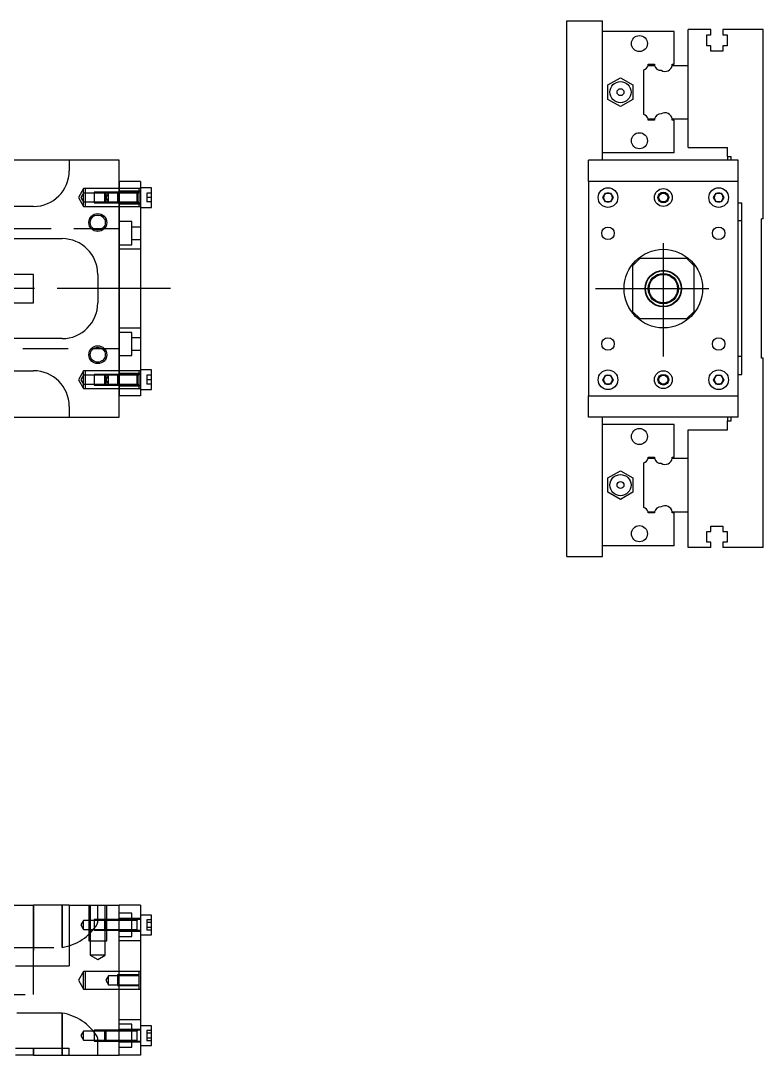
# Model space of a CAD drawing. Extents: x -10 to 609, y -293 to 77.
# Drawn here: x 401.4 to 609.4, y -214.6 to 75 of the extents above; entities that cross this region are included whole.
import ezdxf

# ---------------------------------------------------------------- set-up
doc = ezdxf.new("R2010")
doc.units = 0
doc.linetypes.add('CENTER', pattern=[50.8, 31.75, -6.35, 6.35, -6.35])
doc.linetypes.add('DASHED', pattern=[19.05, 12.7, -6.35])
doc.layers.get('0').update_dxf_attribs({"linetype": 'CONTINUOUS'})
doc.layers.add('CENTER', color=1, linetype='CENTER')

msp = doc.modelspace()

# ---------------------------------------------------------------- linework, layer by layer
at = {"color": 7, "linetype": 'CONTINUOUS'}
for p, q in [((554.39, 75), (564.39, 75)), ((554.39, -75), (554.39, 75)), ((564.39, 36), (564.39, 75)), ((588.39, 62.5), (588.39, 72.5)), ((594.69, 72.5), (588.39, 72.5)), ((594.69, 71), (594.69, 72.5)), ((598.09, 72.5), (598.09, 71)), ((609.39, 72.5), (598.09, 72.5)), ((609.39, 19.5), (609.39, 72.5)), ((584.39, 72), (564.39, 72)), ((584.39, 62.8), (584.39, 72)), ((593.54, 71), (594.69, 71)), ((593.54, 68), (593.54, 71)), ((598.09, 71), (599.24, 71)), ((599.24, 71), (599.24, 68)), ((594.69, 68), (593.54, 68)), ((594.69, 66.5), (594.69, 68)), ((598.09, 68), (598.09, 66.5)), ((599.24, 68), (598.09, 68)), ((598.09, 66.5), (594.69, 66.5)), ((575.89, 48.752272), (575.89, 61.247728)), ((577.142272, 62.5), (578.91668, 62.5)), ((577.187056, 62.8), (578.89, 62.8)), ((583.867372, 62.5), (588.39, 62.5)), ((583.89, 62.8), (584.39, 62.8)), ((588.39, 47.5), (588.39, 62.5)), ((588.39, 47.5), (588.39, 62.5)), ((565.889999, 57.020726), (569.39, 59.041452)), ((569.39, 59.041452), (572.889999, 57.020726)), ((565.89, 52.979274), (565.889999, 57.020726)), ((572.889999, 57.020726), (572.889999, 52.979274)), ((569.39, 50.958548), (565.89, 52.979274)), ((572.889999, 52.979274), (569.39, 50.958548)), ((577.142272, 47.5), (578.91668, 47.5)), ((578.89, 47.2), (577.187056, 47.2)), ((583.867372, 47.5), (588.39, 47.5)), ((584.39, 47.2), (583.89, 47.2)), ((584.39, 38), (584.39, 47.2)), ((588.39, 39.5), (588.39, 47.5)), ((584.39, 38), (564.39, 38)), ((588.39, 39.5), (599.39, 39.5)), ((599.39, 37), (599.39, 39.5)), ((415, 36), (365, 36)), ((415, 36), (415, 33)), ((429, 36), (415, 36)), ((429, 30), (429, 36)), ((560.39, 30), (560.39, 36)), ((602.39, 36), (560.39, 36)), ((599.39, 37), (600.39, 37)), ((599.39, 37), (599.39, 36)), ((600.39, 36), (600.39, 37)), ((602.39, 30), (602.39, 36)), ((435, 30), (429, 30)), ((429, 30), (429, -30)), ((429, -30), (429, 30)), ((435, 30), (435, -30)), ((560.39, 30), (560.39, -30)), ((602.39, 30), (560.39, 30)), ((602.39, -30), (602.39, 30)), ((438, 28.25), (435, 28.25)), ((438, 22.75), (438, 28.25)), ((564.446624, 25.5), (565.168312, 26.75)), ((565.168312, 26.75), (566.611688, 26.75)), ((566.611688, 26.75), (567.333376, 25.5)), ((595.446624, 25.5), (596.168312, 26.75)), ((596.168312, 26.75), (597.611688, 26.75)), ((597.611688, 26.75), (598.333376, 25.5)), ((565.168312, 24.25), (564.446624, 25.5)), ((566.611688, 24.25), (565.168312, 24.25)), ((567.333376, 25.5), (566.611688, 24.25)), ((596.168312, 24.25), (595.446624, 25.5)), ((597.611688, 24.25), (596.168312, 24.25)), ((598.333376, 25.5), (597.611688, 24.25)), ((602.39, 24), (603.39, 24)), ((603.39, -24), (603.39, 24)), ((405, 23), (365, 23)), ((435, 22.75), (438, 22.75)), ((603.39, 19), (602.39, 19)), ((609.39, 19.5), (608.89, 19.5)), ((608.89, -19.5), (608.89, 19.5)), ((398, 14), (413, 14)), ((574.89, 8.5), (572.89, 6.5)), ((572.89, -6.5), (572.89, 6.5)), ((574.89, 8.5), (587.89, 8.5)), ((589.89, 6.5), (587.89, 8.5)), ((589.89, 6.5), (589.89, -6.5)), ((405, 4), (390, 4)), ((405, 0), (405, 4)), ((423, 4), (423, -4)), ((405, -4), (405, 0)), ((390, -4), (405, -4)), ((572.89, -6.5), (574.89, -8.5)), ((587.89, -8.5), (574.89, -8.5)), ((587.89, -8.5), (589.89, -6.5)), ((413, -14), (398, -14)), ((603.39, -19), (602.39, -19)), ((609.39, -19.5), (608.89, -19.5)), ((609.39, -72.5), (609.39, -19.5)), ((365, -23), (405, -23)), ((438, -22.75), (435, -22.75)), ((438, -28.25), (438, -22.75)), ((564.446624, -25.5), (565.168312, -24.25)), ((565.168312, -26.75), (564.446624, -25.5)), ((565.168312, -24.25), (566.611688, -24.25)), ((566.611688, -24.25), (567.333376, -25.5)), ((567.333376, -25.5), (566.611688, -26.75)), ((595.446624, -25.5), (596.168312, -24.25)), ((596.168312, -26.75), (595.446624, -25.5)), ((596.168312, -24.25), (597.611688, -24.25)), ((597.611688, -24.25), (598.333376, -25.5)), ((598.333376, -25.5), (597.611688, -26.75)), ((602.39, -24), (603.39, -24)), ((435, -28.25), (438, -28.25)), ((566.611688, -26.75), (565.168312, -26.75)), ((597.611688, -26.75), (596.168312, -26.75)), ((435, -30), (429, -30)), ((429, -36), (429, -30)), ((560.39, -30), (602.39, -30)), ((560.39, -36), (560.39, -30)), ((602.39, -36), (602.39, -30)), ((415, -33), (415, -36)), ((365, -36), (415, -36)), ((415, -36), (429, -36)), ((602.39, -36), (560.39, -36)), ((564.39, -75), (564.39, -36)), ((599.39, -36), (599.39, -37)), ((599.39, -39.5), (599.39, -37)), ((599.39, -37), (600.39, -37)), ((600.39, -37), (600.39, -36)), ((584.39, -38), (564.39, -38)), ((584.39, -47.2), (584.39, -38)), ((588.39, -47.5), (588.39, -39.5)), ((588.39, -39.5), (599.39, -39.5)), ((575.89, -61.247728), (575.89, -48.752272)), ((577.142272, -47.5), (578.91668, -47.5)), ((577.187056, -47.2), (578.89, -47.2)), ((583.867372, -47.5), (588.39, -47.5)), ((583.89, -47.2), (584.39, -47.2)), ((588.39, -62.5), (588.39, -47.5)), ((588.39, -62.5), (588.39, -47.5)), ((565.889999, -52.979274), (569.39, -50.958548)), ((569.39, -50.958548), (572.889999, -52.979274)), ((565.89, -57.020726), (565.889999, -52.979274)), ((572.889999, -52.979274), (572.889999, -57.020726)), ((569.39, -59.041452), (565.89, -57.020726)), ((572.889999, -57.020726), (569.39, -59.041452)), ((577.142272, -62.5), (578.91668, -62.5)), ((578.89, -62.8), (577.187056, -62.8)), ((583.867372, -62.5), (588.39, -62.5)), ((584.39, -62.8), (583.89, -62.8)), ((584.39, -72), (584.39, -62.8)), ((588.39, -72.5), (588.39, -62.5)), ((594.69, -66.5), (598.09, -66.5)), ((594.69, -68), (594.69, -66.5)), ((598.09, -66.5), (598.09, -68)), ((593.54, -68), (594.69, -68)), ((593.54, -71), (593.54, -68)), ((598.09, -68), (599.24, -68)), ((599.24, -68), (599.24, -71)), ((584.39, -72), (564.39, -72)), ((594.69, -71), (593.54, -71)), ((594.69, -72.5), (594.69, -71)), ((598.09, -71), (598.09, -72.5)), ((599.24, -71), (598.09, -71)), ((554.39, -75), (564.39, -75)), ((594.69, -72.5), (588.39, -72.5)), ((609.39, -72.5), (598.09, -72.5)), ((365, -172.61), (405, -172.61)), ((405, -189.61), (405, -172.61)), ((415, -172.61), (405, -172.61)), ((415, -172.61), (415, -189.61)), ((415, -172.61), (429, -172.61)), ((435, -172.61), (429, -172.61)), ((429, -214.61), (429, -172.61)), ((435, -172.61), (435, -214.61)), ((438, -175.36), (435, -175.36)), ((438, -180.86), (438, -175.36)), ((435, -180.86), (438, -180.86)), ((400, -189.61), (415, -189.61)), ((438, -206.36), (435, -206.36)), ((438, -211.86), (438, -206.36)), ((400, -212.61), (415, -212.61)), ((405, -214.61), (405, -212.61)), ((415, -214.61), (415, -212.61)), ((435, -211.86), (438, -211.86)), ((405, -214.61), (400, -214.61)), ((405, -214.61), (415, -214.61)), ((415, -214.61), (429, -214.61)), ((435, -214.61), (429, -214.61))]:
    msp.add_line(p, q, dxfattribs=at)
at = {"color": 3, "linetype": 'DASHED'}
for p, q in [((419, 28), (417.556624, 25.5)), ((419, 26.75), (418.278312, 25.5)), ((419, 26.75), (419, 28)), ((419.5, 28), (419, 28)), ((419, 24.25), (419, 26.75)), ((422, 26.75), (419, 26.75)), ((419.5, 28), (419.5, 23)), ((429, 28), (419.5, 28)), ((422, 26.999994), (422, 24.000006)), ((425.25, 26.999994), (422, 26.999994)), ((425, 26.75), (422, 26.75)), ((425.25, 27), (425, 26.75)), ((425, 24.25), (425, 26.75)), ((429, 26.75), (425, 26.75)), ((425.25, 27), (425.25, 24)), ((429, 27), (425.25, 27)), ((429, 26.999994), (425.25, 26.999994)), ((426, 26.75), (425.278312, 25.5)), ((426, 24.25), (426, 26.75)), ((428.5, 26.999994), (428.5, 26.75)), ((428.5, 26.75), (428.5, 24.25)), ((434.5, 28), (429, 28)), ((435, 27.25), (429, 27.25)), ((434, 27), (429, 27)), ((434, 26.75), (429, 26.75)), ((434, 27), (433.995, 27)), ((434, 23.999994), (434, 27.000006)), ((434, 26.75), (434, 27.000006)), ((434, 26.875392), (434, 27)), ((434, 27), (434, 26.875392)), ((435, 27), (434, 27)), ((434.005, 27), (434, 27)), ((434, 24.124608), (434, 26.875392)), ((434, 26.875392), (434, 25.498804)), ((434, 24.25), (434, 26.75)), ((434.5, 26.75), (434, 26.75)), ((434.5, 28), (434.5, 27)), ((435, 28), (434.5, 28)), ((434.5, 27), (434.5, 24)), ((436.7, 26.75), (436.7, 25.5)), ((438, 26.75), (436.7, 26.75)), ((417.556624, 25.5), (419, 23)), ((418.278312, 25.5), (419, 24.25)), ((419, 23), (419, 24.25)), ((419, 24.25), (422, 24.25)), ((422, 24.25), (425, 24.25)), ((422, 24.000006), (425.25, 24.000006)), ((425, 24.25), (429, 24.25)), ((425, 24.25), (425.25, 24)), ((425.25, 24.000006), (429, 24.000006)), ((425.25, 24), (429, 24)), ((425.278312, 25.5), (426, 24.25)), ((428.5, 24.25), (428.5, 24.000006)), ((429, 24.25), (434, 24.25)), ((429, 24), (434, 24)), ((429, 23.75), (435, 23.75)), ((433.995, 24), (434, 24)), ((434, 25.498804), (434, 24.124608)), ((434, 23.999994), (434, 24.25)), ((434, 24.25), (434.5, 24.25)), ((434, 24), (434, 24.124608)), ((434, 24.124608), (434, 24)), ((434, 24), (435, 24)), ((434, 24), (434.005, 24)), ((434.5, 24), (434.5, 23)), ((438, 25.5), (436.7, 25.5)), ((436.7, 25.5), (436.7, 24.25)), ((438, 24.25), (436.7, 24.25)), ((419, 23), (419.5, 23)), ((419.5, 23), (429, 23)), ((429, 23), (434.5, 23)), ((434.5, 23), (435, 23)), ((432.5, 18.75), (429, 18.75)), ((432.5, 12.25), (432.5, 18.75)), ((429, 16.75), (383, 16.75)), ((435, 17.25), (432.5, 17.25)), ((429, 12.25), (432.5, 12.25)), ((432.5, 13.75), (435, 13.75)), ((435, 11), (429, 11)), ((429, -11), (435, -11)), ((432.5, -12.25), (429, -12.25)), ((432.5, -18.75), (432.5, -12.25)), ((435, -13.75), (432.5, -13.75)), ((383, -16.75), (429, -16.75)), ((432.5, -17.25), (435, -17.25)), ((429, -18.75), (432.5, -18.75)), ((419, -23), (417.556624, -25.5)), ((419, -24.25), (419, -23)), ((419.5, -23), (419, -23)), ((419.5, -23), (419.5, -28)), ((429, -23), (419.5, -23)), ((434.5, -23), (429, -23)), ((434.5, -23), (434.5, -24)), ((435, -23), (434.5, -23)), ((417.556624, -25.5), (419, -28)), ((419, -24.25), (418.278312, -25.5)), ((418.278312, -25.5), (419, -26.75)), ((419, -26.75), (419, -24.25)), ((422, -24.25), (419, -24.25)), ((425.25, -24.000002), (422, -24.000006)), ((422, -24.000006), (422, -26.999994)), ((425, -24.25), (422, -24.25)), ((425.25, -24), (425, -24.25)), ((425, -26.75), (425, -24.25)), ((429, -24.25), (425, -24.25)), ((425.25, -24), (425.25, -27)), ((429, -24), (425.25, -24)), ((429, -24.000006), (425.25, -24.000002)), ((426, -24.25), (425.278312, -25.5)), ((425.278312, -25.5), (426, -26.75)), ((426, -26.75), (426, -24.25)), ((428.5, -24.000006), (428.5, -24.25)), ((428.5, -24.25), (428.5, -26.75)), ((435, -23.75), (429, -23.75)), ((434, -24), (429, -24)), ((434, -24.25), (429, -24.25)), ((434, -24), (433.995, -24)), ((434, -26.99949), (434, -23.999994)), ((434, -24.124608), (434, -24)), ((434, -24), (434, -24.124608)), ((435, -24), (434, -24)), ((434.005, -24), (434, -24)), ((434, -26.875392), (434, -24.124608)), ((434, -24.124608), (434, -25.501196)), ((434.5, -24.25), (434, -24.25)), ((434, -25.501196), (434, -26.875392)), ((434.5, -24), (434.5, -27)), ((436.7, -24.25), (436.7, -25.5)), ((438, -24.25), (436.7, -24.25)), ((438, -25.5), (436.7, -25.5)), ((436.7, -25.5), (436.7, -26.75)), ((419, -28), (419, -26.75)), ((419, -26.75), (422, -26.75)), ((419, -28), (419.5, -28)), ((419.5, -28), (429, -28)), ((422, -26.75), (425, -26.75)), ((422, -26.999994), (425.25, -26.999998)), ((425, -26.75), (429, -26.75)), ((425, -26.75), (425.25, -27)), ((425.25, -26.999998), (429, -26.999994)), ((425.25, -27), (429, -27)), ((428.5, -26.75), (428.5, -26.999994)), ((429, -26.75), (434, -26.75)), ((429, -27), (434, -27)), ((429, -27.25), (435, -27.25)), ((429, -28), (434.5, -28)), ((433.995, -27), (434, -27)), ((434, -26.75), (434.5, -26.75)), ((434, -27), (434, -26.875392)), ((434, -26.875392), (434, -27)), ((434, -27.000006), (434, -26.99949)), ((434, -27), (435, -27)), ((434, -27), (434.005, -27)), ((434.5, -27), (434.5, -28)), ((434.5, -28), (435, -28)), ((438, -26.75), (436.7, -26.75)), ((405, -172.61), (405, -189.61)), ((413, -172.61), (413, -184.414212)), ((413, -184.414212), (413, -172.61)), ((420.500006, -172.61), (420.500006, -182.61)), ((420.9, -172.61), (420.9, -182.61)), ((423, -177.344622), (423, -172.61)), ((425.1, -182.61), (425.1, -172.61)), ((425.499994, -182.61), (425.499994, -172.61)), ((425.25, -176.610002), (422, -176.610006)), ((422, -176.610006), (422, -179.609994)), ((425.25, -176.61), (425, -176.86)), ((425.25, -176.61), (425.25, -179.61)), ((429, -176.61), (425.25, -176.61)), ((429, -176.610006), (425.25, -176.610002)), ((432.5, -174.86), (429, -174.86)), ((435, -176.36), (429, -176.36)), ((434.005, -176.61), (429, -176.61)), ((432.5, -181.36), (432.5, -174.86)), ((435, -176.61), (433.995, -176.61)), ((434, -178.11), (434, -176.609994)), ((434, -179.610006), (434, -176.609994)), ((434, -178.11), (434, -176.609994)), ((434, -179.610006), (434, -176.609994)), ((434, -176.61), (434, -176.73467)), ((434, -176.734678), (434, -176.61)), ((434, -176.61), (434, -176.73467)), ((434, -176.734678), (434, -176.61)), ((419, -176.86), (418.278312, -178.11)), ((418.278312, -178.11), (419, -179.36)), ((419, -179.36), (419, -176.86)), ((422, -176.86), (419, -176.86)), ((419, -179.36), (422, -179.36)), ((425, -176.86), (422, -176.86)), ((422, -179.36), (425, -179.36)), ((422.840926, -177.887602), (422.9594, -177.592522)), ((422.9594, -177.592522), (423, -177.344622)), ((425, -179.36), (425, -176.86)), ((429, -176.86), (425, -176.86)), ((425, -179.36), (429, -179.36)), ((425, -179.36), (425.25, -179.61)), ((434, -176.86), (429, -176.86)), ((429, -179.36), (434, -179.36)), ((434, -177.979964), (434, -176.734678)), ((434, -177.984988), (434, -176.86)), ((434, -179.48533), (434, -177.979964)), ((434, -179.36), (434, -177.984988)), ((434, -179.610006), (434, -179.36)), ((434, -179.61), (434, -179.48533)), ((436.7, -176.666624), (436.7, -177.388312)), ((438, -176.666624), (436.7, -176.666624)), ((436.7, -177.388312), (436.7, -178.831688)), ((438, -177.388312), (436.7, -177.388312)), ((438, -178.831688), (436.7, -178.831688)), ((436.7, -178.831688), (436.7, -179.553376)), ((438, -179.553376), (436.7, -179.553376)), ((422, -179.609994), (425.25, -179.609998)), ((425.25, -179.609998), (429, -179.609994)), ((425.25, -179.61), (429, -179.61)), ((429, -179.61), (434, -179.61)), ((429, -179.86), (435, -179.86)), ((429, -181.36), (432.5, -181.36)), ((433.995, -179.61), (434, -179.61)), ((434, -179.61), (434.005, -179.61)), ((434, -179.61), (435, -179.61)), ((398, -184.414212), (413, -184.414212)), ((420.500006, -182.61), (425.499994, -182.61)), ((420.9, -182.61), (420.9, -186.61)), ((425.1, -186.61), (425.1, -182.61)), ((435, -182.61), (429, -182.61)), ((423, -186.61), (420.9, -186.61)), ((420.9, -186.61), (423, -187.822436)), ((425.1, -186.61), (423, -186.61)), ((423, -187.822436), (425.1, -186.61)), ((405, -197.61), (405, -189.61)), ((419, -191.11), (417.556624, -193.61)), ((419, -196.11), (419, -191.11)), ((419.5, -191.11), (419, -191.11)), ((419.5, -191.11), (419.5, -196.11)), ((429, -191.11), (419.5, -191.11)), ((434.5, -191.11), (429, -191.11)), ((434.5, -191.11), (434.5, -196.11)), ((435, -191.11), (434.5, -191.11)), ((417.556624, -193.61), (419, -196.11)), ((426, -192.36), (425.278312, -193.61)), ((425.278312, -193.61), (426, -194.86)), ((426, -194.86), (426, -192.36)), ((428.5, -192.36), (426, -192.36)), ((428.5, -192.110006), (428.5, -195.109994)), ((429, -192.110006), (428.5, -192.110006)), ((434.5, -192.36), (428.5, -192.36)), ((434.5, -192.110006), (429, -192.110006)), ((419, -196.11), (419.5, -196.11)), ((419.5, -196.11), (429, -196.11)), ((426, -194.86), (428.5, -194.86)), ((428.5, -194.86), (434.5, -194.86)), ((428.5, -195.109994), (429, -195.109994)), ((429, -195.109994), (434.5, -195.109994)), ((429, -196.11), (434.5, -196.11)), ((434.5, -196.11), (435, -196.11)), ((390, -197.61), (405, -197.61)), ((413, -202.805788), (398, -202.805788)), ((413, -202.805788), (413, -214.61)), ((413, -212.61), (413, -202.805788)), ((429, -204.61), (435, -204.61)), ((419, -207.86), (418.278312, -209.11)), ((419, -210.36), (419, -207.86)), ((422, -207.86), (419, -207.86)), ((425.25, -207.610002), (422, -207.610006)), ((422, -207.610006), (422, -210.609994)), ((425, -207.86), (422, -207.86)), ((425.25, -207.61), (425, -207.86)), ((425, -210.36), (425, -207.86)), ((429, -207.86), (425, -207.86)), ((425.25, -207.61), (425.25, -210.61)), ((429, -207.61), (425.25, -207.61)), ((429, -207.610006), (425.25, -207.610002)), ((432.5, -205.86), (429, -205.86)), ((435, -207.36), (429, -207.36)), ((434.005, -207.61), (429, -207.61)), ((434, -207.86), (429, -207.86)), ((432.5, -212.36), (432.5, -205.86)), ((435, -207.61), (433.995, -207.61)), ((434, -209.11), (434, -207.609994)), ((434, -210.610006), (434, -207.609994)), ((434, -207.86), (434, -207.609994)), ((434, -207.61), (434, -207.73467)), ((434, -207.734678), (434, -207.61)), ((434, -207.734678), (434, -207.61)), ((434, -208.979964), (434, -207.734678)), ((434, -208.984988), (434, -207.86)), ((436.7, -207.666624), (436.7, -208.388312)), ((438, -207.666624), (436.7, -207.666624)), ((438, -208.388312), (436.7, -208.388312)), ((436.7, -208.388312), (436.7, -209.831688)), ((418.278312, -209.11), (419, -210.36)), ((419, -210.36), (422, -210.36)), ((422, -210.36), (425, -210.36)), ((422, -210.609994), (425.25, -210.609998)), ((422.96713, -209.654484), (422.869204, -209.391862)), ((423, -209.875378), (422.96713, -209.654484)), ((423, -214.61), (423, -209.875378)), ((425, -210.36), (429, -210.36)), ((425, -210.36), (425.25, -210.61)), ((425.25, -210.609998), (429, -210.609994)), ((425.25, -210.61), (429, -210.61)), ((429, -210.36), (434, -210.36)), ((429, -210.61), (434, -210.61)), ((429, -210.86), (435, -210.86)), ((433.995, -210.61), (434, -210.61)), ((434, -210.48533), (434, -208.979964)), ((434, -210.36), (434, -208.984988)), ((434, -210.610006), (434, -210.36)), ((434, -210.61), (434, -210.48533)), ((434, -210.61), (435, -210.61)), ((434, -210.61), (434.005, -210.61)), ((436.7, -209.831688), (436.7, -210.553376)), ((438, -209.831688), (436.7, -209.831688)), ((438, -210.553376), (436.7, -210.553376)), ((405, -212.61), (405, -214.61)), ((413, -214.61), (413, -212.61)), ((429, -212.36), (432.5, -212.36))]:
    msp.add_line(p, q, dxfattribs=at)
at = {"color": 7, "linetype": 'CONTINUOUS'}
for centre, radius in [((574.689999, 68.6), 2.25), ((569.39, 55), 2.97), ((569.39, 55), 0.97), ((574.689999, 41.4), 2.25), ((565.89, 25.5), 2.75), ((581.39, 25.5), 2.5), ((581.39, 25.5), 1.25), ((596.89, 25.5), 2.75), ((423, 18.5), 2.1), ((565.89, 15.5), 1.75), ((596.89, 15.5), 1.75), ((581.39, 0), 11), ((581.39, 0), 5.125), ((581.39, 0), 5), ((581.39, 0), 4.25), ((581.39, 0), 4), ((565.89, -15.5), 1.75), ((596.89, -15.5), 1.75), ((423, -18.5), 2.1), ((565.89, -25.5), 2.75), ((581.39, -25.5), 2.5), ((596.89, -25.5), 2.75), ((581.39, -25.5), 1.25), ((574.689999, -41.4), 2.25), ((569.39, -55), 2.97), ((569.39, -55), 0.97), ((574.689999, -68.6), 2.25)]:
    msp.add_circle(centre, radius, dxfattribs=at)
at = {"color": 3, "linetype": 'CONTINUOUS'}
for centre, radius in [((581.39, 25.5), 1.5), ((423, 18.5), 2.5), ((423, -18.5), 2.5), ((581.39, -25.5), 1.5)]:
    msp.add_circle(centre, radius, dxfattribs=at)
at = {"color": 7, "linetype": 'CONTINUOUS'}
for centre, radius, start, end in [((575.49, 62.9), 1.7, 283.608961, 346.391039), ((575.49, 62.9), 1.7, 346.391039, 356.627713), ((580.59, 62.8), 1.7, 180, 190.164249), ((580.59, 62.8), 1.7, 190.164249, 277.540197), ((581.89, 62.8), 2, 237.42103, 351.373073), ((581.89, 62.8), 2, 351.373073, 0), ((575.49, 47.1), 1.7, 13.608961, 76.391039), ((575.49, 47.1), 1.7, 3.372287, 13.608961), ((580.59, 47.2), 1.7, 169.835751, 180), ((580.59, 47.2), 1.7, 82.459803, 169.835751), ((581.89, 47.2), 2, 8.626927, 122.57897), ((581.89, 47.2), 2, 0, 8.626927), ((405, 33), 10, 270, 0), ((565.89, 25.5), 1.25, 150, 180), ((565.89, 25.5), 1.25, 90, 150), ((565.89, 25.5), 1.25, 30, 90), ((565.89, 25.5), 1.25, 330, 30), ((596.89, 25.5), 1.25, 150, 180), ((596.89, 25.5), 1.25, 90, 150), ((596.89, 25.5), 1.25, 30, 90), ((596.89, 25.5), 1.25, 330, 30), ((565.89, 25.5), 1.25, 180, 210), ((565.89, 25.5), 1.25, 210, 270), ((565.89, 25.5), 1.25, 270, 330), ((596.89, 25.5), 1.25, 180, 210), ((596.89, 25.5), 1.25, 210, 270), ((596.89, 25.5), 1.25, 270, 330), ((413, 4), 10, 0, 90), ((413, -4), 10, 270, 0), ((405, -33), 10, 0, 90), ((565.89, -25.5), 1.25, 150, 180), ((565.89, -25.5), 1.25, 180, 210), ((565.89, -25.5), 1.25, 90, 150), ((565.89, -25.5), 1.25, 30, 90), ((565.89, -25.5), 1.25, 330, 30), ((596.89, -25.5), 1.25, 150, 180), ((596.89, -25.5), 1.25, 180, 210), ((596.89, -25.5), 1.25, 90, 150), ((596.89, -25.5), 1.25, 30, 90), ((596.89, -25.5), 1.25, 330, 30), ((565.89, -25.5), 1.25, 210, 270), ((565.89, -25.5), 1.25, 270, 330), ((596.89, -25.5), 1.25, 210, 270), ((596.89, -25.5), 1.25, 270, 330), ((575.49, -47.1), 1.7, 283.608961, 346.391039), ((575.49, -47.1), 1.7, 346.391039, 356.627713), ((580.59, -47.2), 1.7, 180, 190.164249), ((580.59, -47.2), 1.7, 190.164249, 277.540197), ((581.89, -47.2), 2, 237.42103, 351.373073), ((581.89, -47.2), 2, 351.373073, 0), ((581.89, -62.8), 2, 8.626927, 122.57897), ((575.49, -62.9), 1.7, 13.608961, 76.391039), ((575.49, -62.9), 1.7, 3.372287, 13.608961), ((580.59, -62.8), 1.7, 169.835751, 180), ((580.59, -62.8), 1.7, 82.459803, 169.835751), ((581.89, -62.8), 2, 0, 8.626927)]:
    msp.add_arc(centre, radius, start, end, dxfattribs=at)
at = {"color": 3, "linetype": 'DASHED'}
for centre, radius, start, end in [((410.815867, -170.438484), 14.145367, 278.88236378, 328.22318375), ((410.758198, -216.852636), 14.224613, 31.634421, 80.93236938)]:
    msp.add_arc(centre, radius, start, end, dxfattribs=at)
at = {"layer": 'CENTER', "color": 1, "linetype": 'CENTER'}
for p, q in [((581.39, -19), (581.39, 19)), ((443.361871, 0), (-10.32213, 0)), ((562.39, 0), (600.39, 0))]:
    msp.add_line(p, q, dxfattribs=at)

doc.saveas('drawing.dxf')
